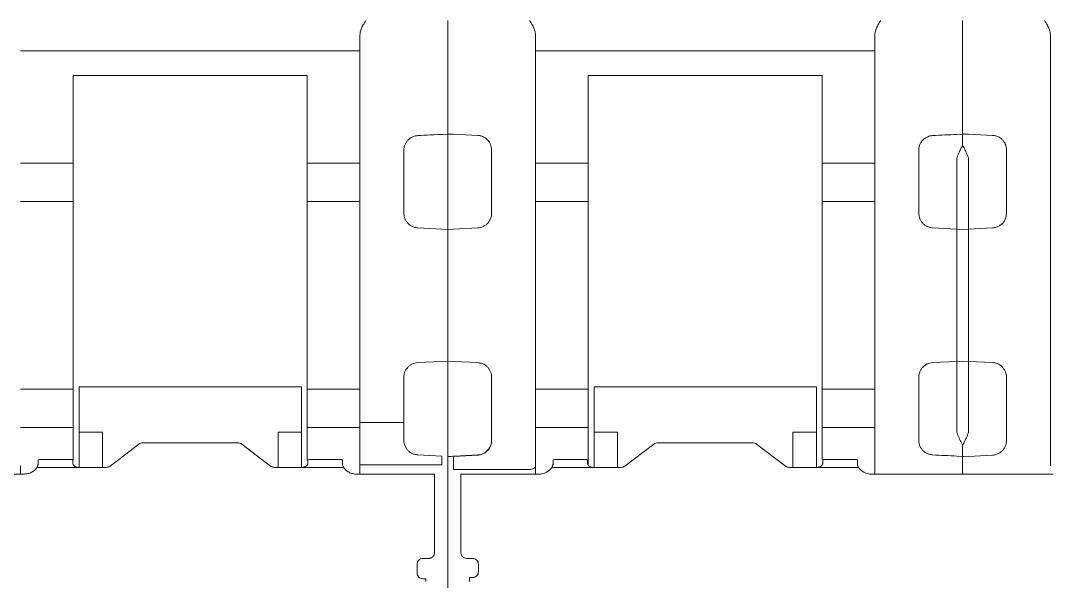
# Model space of a CAD drawing. Header units: millimetres. Extents: x 1359 to 3577, y 1336 to 3557.
# Drawn here: x 1802.67 to 1837.87, y 2945.63 to 2964.79 of the extents above; entities that cross this region are included whole.
import ezdxf

# ---------------------------------------------------------------- set-up
doc = ezdxf.new("R2010")
doc.units = ezdxf.units.MM
doc.layers.add('000-PI-Oprema', color=30, linetype='Continuous', lineweight=5)

msp = doc.modelspace()

# ---------------------------------------------------------------- linework, layer by layer
at = {"layer": '000-PI-Oprema', "color": 0, "lineweight": 0}
for p, q in [((1834.871, 2964.789), (1834.871, 2963.547)), ((1814.271, 2963.758), (1802.671, 2963.758)), ((1820.271, 2963.758), (1831.871, 2963.758)), ((1834.871, 2963.547), (1834.871, 2960.914)), ((1804.471, 2962.088), (1804.471, 2962.912)), ((1812.471, 2962.912), (1804.471, 2962.912)), ((1812.471, 2962.912), (1812.471, 2962.088)), ((1822.071, 2962.912), (1830.071, 2962.912)), ((1804.471, 2962.088), (1804.471, 2959.923)), ((1812.471, 2959.923), (1812.471, 2962.088)), ((1817.317, 2960.913), (1817.289, 2960.914)), ((1817.471, 2960.908), (1817.317, 2960.913)), ((1818.297, 2960.867), (1817.471, 2960.91)), ((1817.471, 2960.908), (1817.471, 2960.91)), ((1818.297, 2960.861), (1818.297, 2960.867)), ((1834.671, 2960.903), (1834.852, 2960.912)), ((1834.917, 2960.913), (1834.889, 2960.914)), ((1835.071, 2960.908), (1834.917, 2960.913)), ((1835.897, 2960.867), (1835.071, 2960.91)), ((1835.897, 2960.867), (1835.897, 2960.861)), ((1817.271, 2957.654), (1817.271, 2960.531)), ((1817.271, 2960.53), (1817.271, 2957.656)), ((1834.671, 2960.094), (1834.671, 2957.667)), ((1835.071, 2957.665), (1835.071, 2960.096)), ((1802.671, 2959.923), (1804.471, 2959.923)), ((1804.471, 2959.923), (1804.471, 2958.612)), ((1812.471, 2958.612), (1812.471, 2959.923)), ((1812.471, 2959.923), (1814.271, 2959.923)), ((1820.271, 2959.923), (1822.071, 2959.923)), ((1831.871, 2959.923), (1830.071, 2959.923)), ((1804.471, 2958.612), (1802.671, 2958.612)), ((1804.471, 2958.612), (1804.471, 2952.2)), ((1812.471, 2952.2), (1812.471, 2958.612)), ((1814.271, 2958.612), (1812.471, 2958.612)), ((1820.271, 2958.612), (1822.071, 2958.612)), ((1830.071, 2958.612), (1831.871, 2958.612)), ((1816.245, 2957.71), (1817.071, 2957.667)), ((1817.071, 2957.667), (1817.271, 2957.656)), ((1817.271, 2957.654), (1817.471, 2957.665)), ((1817.471, 2957.665), (1818.297, 2957.708)), ((1834.671, 2957.667), (1833.845, 2957.71)), ((1834.671, 2957.667), (1834.871, 2957.656)), ((1835.071, 2957.665), (1834.871, 2957.654)), ((1835.897, 2957.708), (1835.071, 2957.665)), ((1817.071, 2953.146), (1816.245, 2953.103)), ((1817.271, 2953.156), (1817.071, 2953.146)), ((1817.471, 2953.148), (1817.271, 2953.158)), ((1817.271, 2952.106), (1817.271, 2953.158)), ((1817.271, 2953.156), (1817.271, 2951.983)), ((1818.297, 2953.104), (1817.471, 2953.148)), ((1833.845, 2953.103), (1834.671, 2953.146)), ((1834.871, 2953.156), (1834.671, 2953.146)), ((1834.671, 2953.146), (1834.671, 2950.718)), ((1834.871, 2953.158), (1835.071, 2953.148)), ((1835.071, 2953.148), (1835.897, 2953.104)), ((1835.071, 2950.716), (1835.071, 2953.148)), ((1804.671, 2950.726), (1804.671, 2952.277)), ((1804.671, 2952.277), (1812.271, 2952.277)), ((1812.271, 2952.277), (1812.271, 2950.726)), ((1812.471, 2952.278), (1812.466, 2952.278)), ((1822.271, 2952.277), (1822.271, 2950.726)), ((1829.871, 2952.277), (1822.271, 2952.277)), ((1829.871, 2950.726), (1829.871, 2952.277)), ((1802.671, 2952.2), (1804.471, 2952.2)), ((1804.471, 2952.2), (1804.471, 2950.89)), ((1812.471, 2950.89), (1812.471, 2952.2)), ((1812.471, 2952.2), (1814.271, 2952.2)), ((1820.271, 2952.2), (1822.071, 2952.2)), ((1831.871, 2952.2), (1830.071, 2952.2)), ((1804.471, 2950.89), (1802.671, 2950.89)), ((1804.471, 2950.89), (1804.471, 2949.786)), ((1812.471, 2949.765), (1812.471, 2950.89)), ((1812.471, 2950.89), (1814.271, 2950.89)), ((1815.771, 2951.056), (1814.271, 2951.056)), ((1822.071, 2950.89), (1820.271, 2950.89)), ((1822.071, 2949.606), (1822.071, 2950.89)), ((1830.071, 2949.799), (1830.071, 2950.89)), ((1830.071, 2950.89), (1831.871, 2950.89)), ((1804.671, 2950.726), (1805.471, 2950.726)), ((1804.671, 2949.524), (1804.671, 2950.726)), ((1805.471, 2950.726), (1805.471, 2949.524)), ((1811.471, 2950.726), (1812.271, 2950.726)), ((1811.471, 2949.524), (1811.471, 2950.726)), ((1812.271, 2950.726), (1812.271, 2949.524)), ((1823.071, 2950.726), (1822.271, 2950.726)), ((1822.271, 2949.524), (1822.271, 2950.726)), ((1823.071, 2949.524), (1823.071, 2950.726)), ((1829.871, 2950.726), (1829.071, 2950.726)), ((1829.071, 2949.524), (1829.071, 2950.726)), ((1829.871, 2950.726), (1829.871, 2949.524)), ((1805.73, 2949.569), (1806.713, 2950.322)), ((1806.854, 2950.367), (1810.088, 2950.367)), ((1810.23, 2950.322), (1811.213, 2949.569)), ((1823.33, 2949.569), (1824.313, 2950.322)), ((1824.454, 2950.367), (1827.688, 2950.367)), ((1827.83, 2950.322), (1828.813, 2949.569)), ((1803.271, 2949.701), (1803.271, 2949.779)), ((1804.254, 2949.797), (1803.471, 2949.797)), ((1804.454, 2949.779), (1804.454, 2949.701)), ((1812.488, 2949.701), (1812.488, 2949.779)), ((1813.472, 2949.797), (1812.688, 2949.797)), ((1813.672, 2949.779), (1813.672, 2949.701)), ((1816.245, 2949.953), (1817.071, 2949.91)), ((1817.289, 2949.898), (1818.297, 2949.951)), ((1817.471, 2949.902), (1817.471, 2949.904)), ((1818.297, 2949.945), (1818.297, 2949.951)), ((1820.871, 2949.701), (1820.871, 2949.779)), ((1821.854, 2949.797), (1821.071, 2949.797)), ((1822.054, 2949.779), (1822.054, 2949.701)), ((1830.088, 2949.779), (1830.088, 2949.701)), ((1831.072, 2949.797), (1830.288, 2949.797)), ((1831.272, 2949.779), (1831.272, 2949.701)), ((1834.852, 2949.9), (1834.671, 2949.91)), ((1834.871, 2949.899), (1834.871, 2949.294)), ((1834.917, 2949.899), (1835.071, 2949.904)), ((1835.071, 2949.902), (1835.897, 2949.945)), ((1835.071, 2949.904), (1835.071, 2949.902)), ((1802.671, 2949.577), (1802.671, 2949.294)), ((1803.229, 2949.524), (1804.654, 2949.524)), ((1805.588, 2949.524), (1804.654, 2949.524)), ((1812.288, 2949.524), (1811.354, 2949.524)), ((1813.713, 2949.524), (1812.288, 2949.524)), ((1814.271, 2949.306), (1814.271, 2949.729)), ((1817.071, 2949.61), (1814.271, 2949.61)), ((1820.071, 2949.454), (1817.471, 2949.454)), ((1820.271, 2949.577), (1820.271, 2949.294)), ((1822.254, 2949.524), (1820.829, 2949.524)), ((1822.254, 2949.524), (1823.188, 2949.524)), ((1828.954, 2949.524), (1829.888, 2949.524)), ((1831.313, 2949.524), (1829.888, 2949.524)), ((1831.871, 2949.306), (1831.871, 2949.729)), ((1796.572, 2949.294), (1802.771, 2949.294)), ((1814.172, 2949.294), (1816.821, 2949.294)), ((1816.821, 2949.294), (1816.821, 2948.682)), ((1817.721, 2948.682), (1817.721, 2949.294)), ((1817.721, 2949.294), (1820.371, 2949.294)), ((1831.772, 2949.294), (1837.971, 2949.294)), ((1816.821, 2946.616), (1816.821, 2948.025)), ((1817.721, 2948.025), (1817.721, 2946.616)), ((1816.621, 2946.417), (1816.421, 2946.417)), ((1818.121, 2946.417), (1817.921, 2946.417)), ((1816.221, 2946.217), (1816.221, 2945.919)), ((1817.271, 2946.023), (1817.271, 2945.856)), ((1817.271, 2945.706), (1817.271, 2946.023)), ((1818.321, 2945.968), (1818.321, 2946.217)), ((1816.421, 2945.719), (1816.521, 2945.719)), ((1816.521, 2945.63), (1816.521, 2945.719)), ((1817.271, 2945.706), (1817.271, 2943.509)), ((1817.271, 2944.432), (1817.271, 2945.706)), ((1818.021, 2945.763), (1818.121, 2945.763)), ((1818.021, 2945.719), (1818.021, 2945.763)), ((1818.021, 2945.719), (1818.021, 2945.63))]:
    msp.add_line(p, q, dxfattribs=at)
at = {"layer": '000-PI-Oprema', "color": 0, "lineweight": 0, "flags": 128}
msp.add_lwpolyline([(1820.271, 2949.577), (1820.267, 2949.553), (1820.256, 2949.53), (1820.238, 2949.509), (1820.213, 2949.49), (1820.182, 2949.475), (1820.148, 2949.464), (1820.11, 2949.457), (1820.071, 2949.454)], dxfattribs=at)
at = {"layer": '000-PI-Oprema', "color": 0, "lineweight": 0}
for points, knots in [([(1814.271, 2964.299), (1814.272, 2964.32), (1814.274, 2964.364), (1814.289, 2964.43), (1814.31, 2964.496), (1814.34, 2964.563), (1814.391, 2964.662), (1814.438, 2964.737), (1814.471, 2964.789)], [0, 0, 0, 0, 0.117336, 0.242611, 0.377617, 0.505972, 0.652001, 1, 1, 1, 1]), ([(1817.271, 2964.789), (1817.271, 2964.757), (1817.271, 2964.693), (1817.271, 2964.597), (1817.271, 2964.502), (1817.271, 2964.375), (1817.271, 2964.219), (1817.271, 2964.042), (1817.271, 2963.882), (1817.271, 2963.745), (1817.271, 2963.63), (1817.271, 2963.575), (1817.271, 2963.547)], [0, 0, 0, 0, 0.061391, 0.122427, 0.18342, 0.24468, 0.372209, 0.500076, 0.627605, 0.755472, 0.877481, 1, 1, 1, 1]), ([(1817.271, 2963.547), (1817.271, 2963.561), (1817.271, 2963.587), (1817.271, 2963.634), (1817.271, 2963.687), (1817.271, 2963.767), (1817.271, 2963.882), (1817.271, 2964.042), (1817.271, 2964.218), (1817.271, 2964.405), (1817.271, 2964.596), (1817.271, 2964.725), (1817.271, 2964.789)], [0, 0, 0, 0, 0.061391, 0.122427, 0.18342, 0.24468, 0.372209, 0.500076, 0.627605, 0.755472, 0.877481, 1, 1, 1, 1]), ([(1820.071, 2964.789), (1820.105, 2964.736), (1820.152, 2964.662), (1820.203, 2964.563), (1820.237, 2964.485), (1820.264, 2964.398), (1820.269, 2964.331), (1820.271, 2964.299)], [0, 0, 0, 0, 0.350015, 0.493309, 0.624855, 0.821183, 1, 1, 1, 1]), ([(1831.871, 2964.299), (1831.872, 2964.32), (1831.874, 2964.364), (1831.889, 2964.43), (1831.91, 2964.496), (1831.94, 2964.563), (1831.991, 2964.662), (1832.038, 2964.737), (1832.071, 2964.789)], [0, 0, 0, 0, 0.117446, 0.242847, 0.378002, 0.506391, 0.652474, 1, 1, 1, 1]), ([(1837.671, 2964.789), (1837.705, 2964.736), (1837.752, 2964.662), (1837.803, 2964.562), (1837.837, 2964.485), (1837.864, 2964.398), (1837.869, 2964.331), (1837.871, 2964.299)], [0, 0, 0, 0, 0.350596, 0.493868, 0.625405, 0.821427, 1, 1, 1, 1]), ([(1814.271, 2964.145), (1814.271, 2964.155), (1814.271, 2964.174), (1814.271, 2964.21), (1814.271, 2964.252), (1814.271, 2964.283), (1814.271, 2964.299)], [0, 0, 0, 0, 0.251193, 0.5, 0.748807, 1, 1, 1, 1]), ([(1831.871, 2964.145), (1831.871, 2964.155), (1831.871, 2964.174), (1831.871, 2964.21), (1831.871, 2964.252), (1831.871, 2964.283), (1831.871, 2964.299)], [0, 0, 0, 0, 0.251193, 0.5, 0.748807, 1, 1, 1, 1]), ([(1837.871, 2964.299), (1837.871, 2964.283), (1837.871, 2964.252), (1837.871, 2964.21), (1837.871, 2964.174), (1837.871, 2964.155), (1837.871, 2964.145)], [0, 0, 0, 0, 0.251193, 0.5, 0.748807, 1, 1, 1, 1]), ([(1814.271, 2961.083), (1814.271, 2961.167), (1814.271, 2961.333), (1814.271, 2961.575), (1814.271, 2961.81), (1814.271, 2962.037), (1814.271, 2962.257), (1814.271, 2962.47), (1814.271, 2962.676), (1814.271, 2962.94), (1814.271, 2963.249), (1814.271, 2963.585), (1814.271, 2963.889), (1814.271, 2964.06), (1814.271, 2964.145)], [0, 0, 0, 0, 0.062754, 0.125301, 0.187708, 0.250043, 0.312375, 0.374772, 0.437302, 0.500033, 0.625237, 0.749935, 0.874674, 1, 1, 1, 1]), ([(1820.271, 2964.145), (1820.271, 2964.105), (1820.271, 2964.024), (1820.271, 2963.893), (1820.271, 2963.753), (1820.271, 2963.606), (1820.271, 2963.45), (1820.271, 2963.285), (1820.271, 2963.113), (1820.271, 2962.872), (1820.271, 2962.553), (1820.271, 2962.142), (1820.271, 2961.705), (1820.271, 2961.392), (1820.271, 2961.235)], [0, 0, 0, 0, 0.062736, 0.125281, 0.187695, 0.250043, 0.312387, 0.374792, 0.437318, 0.500031, 0.625212, 0.749931, 0.874692, 1, 1, 1, 1]), ([(1831.871, 2961.083), (1831.871, 2961.167), (1831.871, 2961.333), (1831.871, 2961.575), (1831.871, 2961.81), (1831.871, 2962.037), (1831.871, 2962.257), (1831.871, 2962.47), (1831.871, 2962.676), (1831.871, 2962.94), (1831.871, 2963.249), (1831.871, 2963.585), (1831.871, 2963.889), (1831.871, 2964.06), (1831.871, 2964.145)], [0, 0, 0, 0, 0.062754, 0.125301, 0.187708, 0.250043, 0.312375, 0.374772, 0.437302, 0.500033, 0.625237, 0.749935, 0.874674, 1, 1, 1, 1]), ([(1837.871, 2964.145), (1837.871, 2964.105), (1837.871, 2964.024), (1837.871, 2963.893), (1837.871, 2963.753), (1837.871, 2963.606), (1837.871, 2963.45), (1837.871, 2963.285), (1837.871, 2963.113), (1837.871, 2962.872), (1837.871, 2962.553), (1837.871, 2962.142), (1837.871, 2961.705), (1837.871, 2961.392), (1837.871, 2961.235)], [0, 0, 0, 0, 0.062736, 0.125281, 0.187695, 0.250043, 0.312387, 0.374792, 0.437318, 0.500031, 0.625212, 0.749931, 0.874692, 1, 1, 1, 1]), ([(1817.271, 2963.547), (1817.271, 2963.511), (1817.271, 2963.437), (1817.271, 2963.317), (1817.271, 2963.191), (1817.271, 2963.057), (1817.271, 2962.915), (1817.271, 2962.766), (1817.271, 2962.61), (1817.271, 2962.392), (1817.271, 2962.104), (1817.271, 2961.731), (1817.271, 2961.336), (1817.271, 2961.054), (1817.271, 2960.912)], [0, 0, 0, 0, 0.062728, 0.125272, 0.18769, 0.250045, 0.312396, 0.374803, 0.437328, 0.500029, 0.625194, 0.749922, 0.874696, 1, 1, 1, 1]), ([(1817.271, 2960.914), (1817.271, 2960.985), (1817.271, 2961.128), (1817.271, 2961.334), (1817.271, 2961.535), (1817.271, 2961.73), (1817.271, 2961.918), (1817.271, 2962.101), (1817.271, 2962.277), (1817.271, 2962.504), (1817.271, 2962.77), (1817.271, 2963.06), (1817.271, 2963.323), (1817.271, 2963.472), (1817.271, 2963.547)], [0, 0, 0, 0, 0.062728, 0.125271, 0.18769, 0.250045, 0.312396, 0.374804, 0.437328, 0.500029, 0.625194, 0.749922, 0.874696, 1, 1, 1, 1]), ([(1822.071, 2962.912), (1822.071, 2962.871), (1822.071, 2962.788), (1822.071, 2962.67), (1822.071, 2962.557), (1822.071, 2962.414), (1822.071, 2962.249), (1822.071, 2962.141), (1822.071, 2962.088)], [0, 0, 0, 0, 0.125424, 0.250193, 0.374902, 0.500146, 0.749703, 1, 1, 1, 1]), ([(1830.071, 2962.088), (1830.071, 2962.114), (1830.071, 2962.166), (1830.071, 2962.254), (1830.071, 2962.348), (1830.071, 2962.483), (1830.071, 2962.667), (1830.071, 2962.83), (1830.071, 2962.912)], [0, 0, 0, 0, 0.125424, 0.250193, 0.374902, 0.500146, 0.749703, 1, 1, 1, 1]), ([(1830.071, 2959.923), (1830.071, 2959.994), (1830.071, 2960.136), (1830.071, 2960.342), (1830.071, 2960.543), (1830.071, 2960.739), (1830.071, 2960.929), (1830.071, 2961.175), (1830.071, 2961.467), (1830.071, 2961.794), (1830.071, 2961.99), (1830.071, 2962.088)], [0, 0, 0, 0, 0.083508, 0.166833, 0.25006, 0.333277, 0.416572, 0.500032, 0.666688, 0.83311, 1, 1, 1, 1]), ([(1814.271, 2959.69), (1814.271, 2959.761), (1814.271, 2959.903), (1814.271, 2960.111), (1814.271, 2960.315), (1814.271, 2960.514), (1814.271, 2960.709), (1814.271, 2960.899), (1814.271, 2961.022), (1814.271, 2961.083)], [0, 0, 0, 0, 0.143512, 0.28637, 0.428834, 0.571166, 0.71363, 0.856488, 1, 1, 1, 1]), ([(1820.271, 2961.235), (1820.271, 2961.171), (1820.271, 2961.044), (1820.271, 2960.845), (1820.271, 2960.643), (1820.271, 2960.435), (1820.271, 2960.223), (1820.271, 2960.006), (1820.271, 2959.784), (1820.271, 2959.633), (1820.271, 2959.558)], [0, 0, 0, 0, 0.12575, 0.250858, 0.375537, 0.5, 0.624463, 0.749142, 0.87425, 1, 1, 1, 1]), ([(1831.871, 2959.69), (1831.871, 2959.761), (1831.871, 2959.903), (1831.871, 2960.111), (1831.871, 2960.315), (1831.871, 2960.514), (1831.871, 2960.709), (1831.871, 2960.899), (1831.871, 2961.022), (1831.871, 2961.083)], [0, 0, 0, 0, 0.143512, 0.28637, 0.428834, 0.571166, 0.71363, 0.856488, 1, 1, 1, 1]), ([(1837.871, 2961.235), (1837.871, 2961.171), (1837.871, 2961.044), (1837.871, 2960.845), (1837.871, 2960.643), (1837.871, 2960.435), (1837.871, 2960.223), (1837.871, 2960.006), (1837.871, 2959.784), (1837.871, 2959.633), (1837.871, 2959.558)], [0, 0, 0, 0, 0.12575, 0.250858, 0.375537, 0.5, 0.624463, 0.749142, 0.87425, 1, 1, 1, 1]), ([(1816.245, 2960.86), (1816.227, 2960.858), (1816.189, 2960.855), (1816.133, 2960.842), (1816.078, 2960.823), (1816.023, 2960.796), (1815.971, 2960.762), (1815.916, 2960.715), (1815.858, 2960.648), (1815.81, 2960.561), (1815.777, 2960.462), (1815.773, 2960.394), (1815.771, 2960.36)], [0, 0, 0, 0, 0.067869, 0.138425, 0.211987, 0.288836, 0.369219, 0.453352, 0.573685, 0.721104, 0.860335, 1, 1, 1, 1]), ([(1818.297, 2960.867), (1818.317, 2960.865), (1818.356, 2960.862), (1818.412, 2960.849), (1818.478, 2960.825), (1818.55, 2960.786), (1818.624, 2960.727), (1818.687, 2960.653), (1818.734, 2960.566), (1818.765, 2960.47), (1818.769, 2960.403), (1818.771, 2960.369)], [0, 0, 0, 0, 0.071618, 0.143308, 0.216363, 0.334035, 0.455285, 0.587191, 0.721903, 0.860899, 1, 1, 1, 1]), ([(1833.371, 2960.36), (1833.372, 2960.383), (1833.374, 2960.428), (1833.388, 2960.494), (1833.414, 2960.568), (1833.457, 2960.646), (1833.519, 2960.72), (1833.593, 2960.779), (1833.674, 2960.822), (1833.758, 2960.851), (1833.816, 2960.857), (1833.845, 2960.86)], [0, 0, 0, 0, 0.093221, 0.185813, 0.279137, 0.41434, 0.546905, 0.668022, 0.785627, 0.893606, 1, 1, 1, 1]), ([(1836.371, 2960.369), (1836.37, 2960.392), (1836.369, 2960.437), (1836.354, 2960.503), (1836.329, 2960.576), (1836.286, 2960.653), (1836.217, 2960.735), (1836.125, 2960.804), (1836.013, 2960.853), (1835.935, 2960.863), (1835.897, 2960.867)], [0, 0, 0, 0, 0.092601, 0.18543, 0.278489, 0.413813, 0.545287, 0.709927, 0.860804, 1, 1, 1, 1]), ([(1815.771, 2960.36), (1815.771, 2960.295), (1815.771, 2960.163), (1815.771, 2959.962), (1815.771, 2959.825), (1815.771, 2959.757)], [0, 0, 0, 0, 0.333419, 0.666581, 1, 1, 1, 1]), ([(1834.671, 2960.094), (1834.684, 2960.126), (1834.711, 2960.195), (1834.757, 2960.301), (1834.811, 2960.417), (1834.85, 2960.491), (1834.871, 2960.53)], [0, 0, 0, 0, 0.193415, 0.424448, 0.693252, 1, 1, 1, 1]), ([(1835.071, 2960.096), (1835.059, 2960.128), (1835.034, 2960.191), (1834.995, 2960.282), (1834.955, 2960.369), (1834.913, 2960.453), (1834.885, 2960.505), (1834.871, 2960.531)], [0, 0, 0, 0, 0.194202, 0.390464, 0.589612, 0.792498, 1, 1, 1, 1]), ([(1814.271, 2951.123), (1814.271, 2951.237), (1814.271, 2951.465), (1814.271, 2951.81), (1814.271, 2952.158), (1814.271, 2952.508), (1814.271, 2952.862), (1814.271, 2953.459), (1814.271, 2954.306), (1814.271, 2955.406), (1814.271, 2956.506), (1814.271, 2957.473), (1814.271, 2958.305), (1814.271, 2959.005), (1814.271, 2959.461), (1814.271, 2959.69)], [0, 0, 0, 0, 0.041431, 0.082793, 0.124119, 0.165441, 0.206793, 0.248207, 0.374079, 0.500012, 0.625883, 0.751817, 0.834548, 0.917188, 1, 1, 1, 1]), ([(1815.771, 2959.757), (1815.771, 2959.655), (1815.771, 2959.452), (1815.771, 2959.145), (1815.771, 2958.835), (1815.771, 2958.523), (1815.771, 2958.314), (1815.771, 2958.209)], [0, 0, 0, 0, 0.200123, 0.400061, 0.599939, 0.799877, 1, 1, 1, 1]), ([(1818.771, 2958.207), (1818.771, 2958.327), (1818.771, 2958.566), (1818.771, 2958.921), (1818.771, 2959.274), (1818.771, 2959.506), (1818.771, 2959.622)], [0, 0, 0, 0, 0.2501, 0.5, 0.7499, 1, 1, 1, 1]), ([(1822.071, 2959.923), (1822.071, 2959.874), (1822.071, 2959.776), (1822.071, 2959.56), (1822.071, 2959.321), (1822.071, 2959.076), (1822.071, 2958.856), (1822.071, 2958.691), (1822.071, 2958.635), (1822.071, 2958.612)], [0, 0, 0, 0, 0.150243, 0.300485, 0.450729, 0.600973, 0.751216, 0.901461, 1, 1, 1, 1]), ([(1830.071, 2959.923), (1830.071, 2959.874), (1830.071, 2959.776), (1830.071, 2959.56), (1830.071, 2959.321), (1830.071, 2959.076), (1830.071, 2958.856), (1830.071, 2958.691), (1830.071, 2958.635), (1830.071, 2958.612)], [0, 0, 0, 0, 0.150243, 0.300485, 0.450729, 0.600973, 0.751216, 0.901461, 1, 1, 1, 1]), ([(1831.871, 2951.123), (1831.871, 2951.237), (1831.871, 2951.465), (1831.871, 2951.81), (1831.871, 2952.158), (1831.871, 2952.508), (1831.871, 2952.862), (1831.871, 2953.459), (1831.871, 2954.306), (1831.871, 2955.406), (1831.871, 2956.506), (1831.871, 2957.473), (1831.871, 2958.305), (1831.871, 2959.005), (1831.871, 2959.461), (1831.871, 2959.69)], [0, 0, 0, 0, 0.041431, 0.082793, 0.124119, 0.165441, 0.206793, 0.248207, 0.374079, 0.500012, 0.625883, 0.751817, 0.834548, 0.917188, 1, 1, 1, 1]), ([(1820.271, 2959.558), (1820.271, 2959.447), (1820.271, 2959.225), (1820.271, 2958.89), (1820.271, 2958.552), (1820.271, 2958.212), (1820.271, 2957.87), (1820.271, 2957.291), (1820.271, 2956.471), (1820.271, 2955.406), (1820.271, 2954.342), (1820.271, 2953.406), (1820.271, 2952.6), (1820.271, 2951.921), (1820.271, 2951.477), (1820.271, 2951.255)], [0, 0, 0, 0, 0.041447, 0.082829, 0.124176, 0.16552, 0.206891, 0.248321, 0.374134, 0.500011, 0.625824, 0.751702, 0.834467, 0.91715, 1, 1, 1, 1]), ([(1837.871, 2959.558), (1837.871, 2959.447), (1837.871, 2959.225), (1837.871, 2958.89), (1837.871, 2958.552), (1837.871, 2958.212), (1837.871, 2957.87), (1837.871, 2957.291), (1837.871, 2956.471), (1837.871, 2955.406), (1837.871, 2954.342), (1837.871, 2953.406), (1837.871, 2952.6), (1837.871, 2951.921), (1837.871, 2951.477), (1837.871, 2951.255)], [0, 0, 0, 0, 0.041447, 0.082829, 0.124176, 0.16552, 0.206891, 0.248321, 0.374134, 0.500011, 0.625824, 0.751702, 0.834467, 0.91715, 1, 1, 1, 1]), ([(1822.071, 2958.612), (1822.071, 2958.529), (1822.071, 2958.362), (1822.071, 2958.107), (1822.071, 2957.85), (1822.071, 2957.59), (1822.071, 2957.327), (1822.071, 2956.88), (1822.071, 2956.24), (1822.071, 2955.406), (1822.071, 2954.573), (1822.071, 2953.844), (1822.071, 2953.222), (1822.071, 2952.703), (1822.071, 2952.368), (1822.071, 2952.2)], [0, 0, 0, 0, 0.041319, 0.082538, 0.123706, 0.164869, 0.206076, 0.247373, 0.373654, 0.500018, 0.626299, 0.752662, 0.835118, 0.917437, 1, 1, 1, 1]), ([(1830.071, 2958.612), (1830.071, 2957.605), (1830.071, 2956.506), (1830.071, 2954.307), (1830.071, 2953.208), (1830.071, 2952.2)], [0, 0, 0, 0, 0.5, 0.5, 1, 1, 1, 1]), ([(1816.245, 2957.71), (1816.224, 2957.712), (1816.182, 2957.715), (1816.121, 2957.731), (1816.053, 2957.757), (1815.98, 2957.799), (1815.908, 2957.862), (1815.849, 2957.936), (1815.805, 2958.021), (1815.776, 2958.113), (1815.773, 2958.177), (1815.771, 2958.209)], [0, 0, 0, 0, 0.082209, 0.16366, 0.245689, 0.369303, 0.493372, 0.618767, 0.744744, 0.872104, 1, 1, 1, 1]), ([(1833.845, 2957.71), (1833.824, 2957.712), (1833.782, 2957.715), (1833.721, 2957.731), (1833.653, 2957.757), (1833.58, 2957.799), (1833.508, 2957.862), (1833.449, 2957.936), (1833.405, 2958.021), (1833.376, 2958.113), (1833.373, 2958.177), (1833.371, 2958.209)], [0, 0, 0, 0, 0.082209, 0.16366, 0.245689, 0.369303, 0.493372, 0.618767, 0.744744, 0.872104, 1, 1, 1, 1]), ([(1818.771, 2958.207), (1818.771, 2958.186), (1818.769, 2958.144), (1818.756, 2958.081), (1818.733, 2958.01), (1818.694, 2957.935), (1818.635, 2957.86), (1818.563, 2957.797), (1818.481, 2957.75), (1818.391, 2957.718), (1818.329, 2957.711), (1818.297, 2957.708)], [0, 0, 0, 0, 0.085507, 0.170147, 0.255273, 0.381189, 0.506725, 0.630753, 0.754527, 0.877113, 1, 1, 1, 1]), ([(1835.897, 2957.708), (1835.918, 2957.71), (1835.959, 2957.714), (1836.02, 2957.729), (1836.078, 2957.751), (1836.134, 2957.781), (1836.186, 2957.817), (1836.245, 2957.872), (1836.307, 2957.953), (1836.36, 2958.07), (1836.367, 2958.16), (1836.371, 2958.207)], [0, 0, 0, 0, 0.080411, 0.161533, 0.243405, 0.326066, 0.409552, 0.493901, 0.642123, 0.810797, 1, 1, 1, 1]), ([(1817.271, 2957.656), (1817.271, 2957.55), (1817.271, 2957.338), (1817.271, 2957.017), (1817.271, 2956.697), (1817.271, 2956.375), (1817.271, 2956.053), (1817.271, 2955.73), (1817.271, 2955.326), (1817.271, 2954.841), (1817.271, 2954.276), (1817.271, 2953.714), (1817.271, 2953.342), (1817.271, 2953.156)], [0, 0, 0, 0, 0.071572, 0.143012, 0.214372, 0.285701, 0.357051, 0.428472, 0.500015, 0.625079, 0.749917, 0.8748, 1, 1, 1, 1]), ([(1817.271, 2953.158), (1817.271, 2953.264), (1817.271, 2953.477), (1817.271, 2953.796), (1817.271, 2954.117), (1817.271, 2954.438), (1817.271, 2954.76), (1817.271, 2955.083), (1817.271, 2955.487), (1817.271, 2955.972), (1817.271, 2956.535), (1817.271, 2957.097), (1817.271, 2957.468), (1817.271, 2957.654)], [0, 0, 0, 0, 0.071572, 0.143012, 0.214372, 0.285701, 0.357051, 0.428472, 0.500015, 0.625079, 0.749917, 0.8748, 1, 1, 1, 1]), ([(1834.671, 2957.667), (1834.671, 2957.56), (1834.671, 2957.346), (1834.671, 2957.024), (1834.671, 2956.702), (1834.671, 2956.379), (1834.671, 2956.055), (1834.671, 2955.731), (1834.671, 2955.325), (1834.671, 2954.838), (1834.671, 2954.272), (1834.671, 2953.707), (1834.671, 2953.333), (1834.671, 2953.146)], [0, 0, 0, 0, 0.071556, 0.142997, 0.214365, 0.285706, 0.357065, 0.428486, 0.500013, 0.625062, 0.749916, 0.874816, 1, 1, 1, 1]), ([(1815.771, 2952.603), (1815.772, 2952.625), (1815.774, 2952.667), (1815.786, 2952.73), (1815.81, 2952.801), (1815.849, 2952.876), (1815.908, 2952.951), (1815.98, 2953.013), (1816.062, 2953.06), (1816.151, 2953.093), (1816.214, 2953.099), (1816.245, 2953.103)], [0, 0, 0, 0, 0.085573, 0.170275, 0.255463, 0.381339, 0.506835, 0.630803, 0.754517, 0.877108, 1, 1, 1, 1]), ([(1818.297, 2953.104), (1818.318, 2953.103), (1818.36, 2953.099), (1818.421, 2953.083), (1818.49, 2953.057), (1818.563, 2953.015), (1818.635, 2952.953), (1818.694, 2952.878), (1818.738, 2952.793), (1818.766, 2952.701), (1818.77, 2952.637), (1818.771, 2952.605)], [0, 0, 0, 0, 0.082205, 0.163652, 0.245679, 0.369354, 0.493482, 0.618917, 0.744935, 0.872201, 1, 1, 1, 1]), ([(1833.371, 2952.603), (1833.372, 2952.625), (1833.374, 2952.667), (1833.386, 2952.73), (1833.41, 2952.801), (1833.449, 2952.876), (1833.508, 2952.951), (1833.58, 2953.013), (1833.662, 2953.06), (1833.751, 2953.093), (1833.814, 2953.099), (1833.845, 2953.103)], [0, 0, 0, 0, 0.085573, 0.170275, 0.255463, 0.381339, 0.506835, 0.630803, 0.754517, 0.877108, 1, 1, 1, 1]), ([(1836.371, 2952.605), (1836.37, 2952.629), (1836.368, 2952.677), (1836.353, 2952.745), (1836.331, 2952.806), (1836.302, 2952.861), (1836.269, 2952.909), (1836.217, 2952.97), (1836.137, 2953.035), (1836.021, 2953.089), (1835.939, 2953.099), (1835.897, 2953.104)], [0, 0, 0, 0, 0.097376, 0.189595, 0.276665, 0.358598, 0.435408, 0.507112, 0.674555, 0.83875, 1, 1, 1, 1]), ([(1815.771, 2952.603), (1815.771, 2952.499), (1815.771, 2952.289), (1815.771, 2951.977), (1815.771, 2951.668), (1815.771, 2951.36), (1815.771, 2951.157), (1815.771, 2951.056)], [0, 0, 0, 0, 0.200123, 0.400061, 0.599939, 0.799877, 1, 1, 1, 1]), ([(1818.771, 2951.19), (1818.771, 2951.306), (1818.771, 2951.539), (1818.771, 2951.892), (1818.771, 2952.247), (1818.771, 2952.486), (1818.771, 2952.605)], [0, 0, 0, 0, 0.2501, 0.5, 0.7499, 1, 1, 1, 1]), ([(1817.271, 2950.281), (1817.271, 2950.281), (1817.271, 2950.608), (1817.271, 2950.991), (1817.271, 2951.48), (1817.271, 2951.834), (1817.271, 2952.063), (1817.271, 2952.092), (1817.271, 2952.106)], [0, 0, 0, 0, 0.008736, 0.206989, 0.405242, 0.603494, 0.801747, 1, 1, 1, 1]), ([(1817.271, 2952.006), (1817.271, 2951.992), (1817.271, 2951.964), (1817.271, 2951.742), (1817.271, 2951.394), (1817.271, 2950.937), (1817.271, 2950.554), (1817.271, 2950.283)], [0, 0, 0, 0, 0.201961, 0.403921, 0.605881, 0.807842, 1, 1, 1, 1]), ([(1822.071, 2952.2), (1822.071, 2952.178), (1822.071, 2952.122), (1822.071, 2951.957), (1822.071, 2951.737), (1822.071, 2951.492), (1822.071, 2951.252), (1822.071, 2951.036), (1822.071, 2950.939), (1822.071, 2950.89)], [0, 0, 0, 0, 0.098539, 0.248784, 0.399027, 0.54927, 0.699515, 0.849757, 1, 1, 1, 1]), ([(1830.071, 2952.2), (1830.071, 2952.178), (1830.071, 2952.122), (1830.071, 2951.957), (1830.071, 2951.737), (1830.071, 2951.492), (1830.071, 2951.252), (1830.071, 2951.036), (1830.071, 2950.939), (1830.071, 2950.89)], [0, 0, 0, 0, 0.098539, 0.248784, 0.399027, 0.54927, 0.699515, 0.849757, 1, 1, 1, 1]), ([(1818.771, 2950.443), (1818.771, 2950.504), (1818.771, 2950.625), (1818.771, 2950.811), (1818.771, 2950.999), (1818.771, 2951.126), (1818.771, 2951.19)], [0, 0, 0, 0, 0.25014, 0.5, 0.74986, 1, 1, 1, 1]), ([(1820.271, 2951.255), (1820.271, 2951.179), (1820.271, 2951.028), (1820.271, 2950.807), (1820.271, 2950.59), (1820.271, 2950.378), (1820.271, 2950.17), (1820.271, 2949.967), (1820.271, 2949.769), (1820.271, 2949.641), (1820.271, 2949.577)], [0, 0, 0, 0, 0.12575, 0.250858, 0.375537, 0.5, 0.624463, 0.749142, 0.87425, 1, 1, 1, 1]), ([(1837.871, 2951.255), (1837.871, 2951.179), (1837.871, 2951.028), (1837.871, 2950.807), (1837.871, 2950.59), (1837.871, 2950.378), (1837.871, 2950.17), (1837.871, 2949.967), (1837.871, 2949.769), (1837.871, 2949.641), (1837.871, 2949.577)], [0, 0, 0, 0, 0.12575, 0.250858, 0.375537, 0.5, 0.624463, 0.749142, 0.87425, 1, 1, 1, 1]), ([(1814.271, 2949.729), (1814.271, 2949.791), (1814.271, 2949.913), (1814.271, 2950.103), (1814.271, 2950.298), (1814.271, 2950.497), (1814.271, 2950.701), (1814.271, 2950.909), (1814.271, 2951.052), (1814.271, 2951.123)], [0, 0, 0, 0, 0.143512, 0.28637, 0.428834, 0.571166, 0.71363, 0.856488, 1, 1, 1, 1]), ([(1815.771, 2951.056), (1815.771, 2950.987), (1815.771, 2950.851), (1815.771, 2950.649), (1815.771, 2950.518), (1815.771, 2950.452)], [0, 0, 0, 0, 0.333419, 0.666581, 1, 1, 1, 1]), ([(1831.871, 2949.729), (1831.871, 2949.791), (1831.871, 2949.913), (1831.871, 2950.103), (1831.871, 2950.298), (1831.871, 2950.497), (1831.871, 2950.701), (1831.871, 2950.909), (1831.871, 2951.052), (1831.871, 2951.123)], [0, 0, 0, 0, 0.143512, 0.28637, 0.428834, 0.571166, 0.71363, 0.856488, 1, 1, 1, 1]), ([(1834.671, 2950.718), (1834.684, 2950.687), (1834.709, 2950.623), (1834.748, 2950.532), (1834.788, 2950.445), (1834.829, 2950.361), (1834.857, 2950.309), (1834.871, 2950.283)], [0, 0, 0, 0, 0.1942, 0.390457, 0.5896, 0.792488, 1, 1, 1, 1]), ([(1835.071, 2950.716), (1835.059, 2950.685), (1835.031, 2950.616), (1834.985, 2950.51), (1834.931, 2950.394), (1834.892, 2950.32), (1834.871, 2950.281)], [0, 0, 0, 0, 0.193384, 0.424408, 0.693222, 1, 1, 1, 1]), ([(1816.245, 2949.953), (1816.226, 2949.955), (1816.187, 2949.958), (1816.131, 2949.971), (1816.065, 2949.995), (1815.993, 2950.033), (1815.919, 2950.093), (1815.856, 2950.167), (1815.809, 2950.254), (1815.777, 2950.351), (1815.773, 2950.418), (1815.771, 2950.452)], [0, 0, 0, 0, 0.070997, 0.142096, 0.214572, 0.332081, 0.453288, 0.585757, 0.721078, 0.860541, 1, 1, 1, 1]), ([(1818.297, 2949.951), (1818.339, 2949.953), (1818.385, 2949.961), (1818.485, 2949.995), (1818.538, 2950.022), (1818.638, 2950.104), (1818.684, 2950.159), (1818.752, 2950.293), (1818.771, 2950.371), (1818.771, 2950.45)], [0, 0, 0, 0, 0.25, 0.25, 0.5, 0.5, 0.75, 0.75, 1, 1, 1, 1]), ([(1818.297, 2949.945), (1818.316, 2949.947), (1818.354, 2949.95), (1818.41, 2949.963), (1818.466, 2949.983), (1818.52, 2950.009), (1818.573, 2950.044), (1818.63, 2950.093), (1818.693, 2950.167), (1818.74, 2950.26), (1818.767, 2950.357), (1818.77, 2950.414), (1818.771, 2950.443)], [0, 0, 0, 0, 0.068374, 0.139377, 0.213319, 0.290477, 0.371094, 0.455382, 0.587277, 0.761474, 0.880592, 1, 1, 1, 1]), ([(1833.845, 2949.953), (1833.826, 2949.955), (1833.787, 2949.958), (1833.731, 2949.971), (1833.665, 2949.995), (1833.593, 2950.033), (1833.519, 2950.093), (1833.456, 2950.167), (1833.409, 2950.254), (1833.377, 2950.351), (1833.373, 2950.418), (1833.371, 2950.452)], [0, 0, 0, 0, 0.070996, 0.142095, 0.214573, 0.332083, 0.453298, 0.585758, 0.72107, 0.860537, 1, 1, 1, 1]), ([(1835.897, 2949.945), (1835.916, 2949.947), (1835.954, 2949.95), (1836.01, 2949.963), (1836.066, 2949.983), (1836.12, 2950.009), (1836.173, 2950.044), (1836.23, 2950.093), (1836.293, 2950.167), (1836.34, 2950.26), (1836.367, 2950.357), (1836.37, 2950.414), (1836.371, 2950.443)], [0, 0, 0, 0, 0.068374, 0.139376, 0.213318, 0.290476, 0.371092, 0.45538, 0.587276, 0.76147, 0.88059, 1, 1, 1, 1]), ([(1803.271, 2949.779), (1803.271, 2949.784), (1803.293, 2949.789), (1803.367, 2949.795), (1803.419, 2949.797), (1803.471, 2949.797)], [0, 0, 0, 0, 0.5, 0.5, 1, 1, 1, 1]), ([(1804.454, 2949.779), (1804.454, 2949.781), (1804.452, 2949.783), (1804.44, 2949.786), (1804.422, 2949.789), (1804.389, 2949.793), (1804.333, 2949.796), (1804.281, 2949.797), (1804.254, 2949.797)], [0, 0, 0, 0, 0.128148, 0.251094, 0.373747, 0.501054, 0.748354, 1, 1, 1, 1]), ([(1812.488, 2949.779), (1812.488, 2949.784), (1812.51, 2949.789), (1812.584, 2949.795), (1812.636, 2949.797), (1812.688, 2949.797)], [0, 0, 0, 0, 0.5, 0.5, 1, 1, 1, 1]), ([(1813.672, 2949.779), (1813.671, 2949.781), (1813.669, 2949.783), (1813.658, 2949.786), (1813.639, 2949.789), (1813.606, 2949.793), (1813.551, 2949.796), (1813.498, 2949.797), (1813.472, 2949.797)], [0, 0, 0, 0, 0.128148, 0.251094, 0.373747, 0.501054, 0.748354, 1, 1, 1, 1]), ([(1817.271, 2949.901), (1817.271, 2949.829), (1817.271, 2949.687), (1817.271, 2949.48), (1817.271, 2949.279), (1817.271, 2949.084), (1817.271, 2948.895), (1817.271, 2948.713), (1817.271, 2948.536), (1817.271, 2948.31), (1817.271, 2948.043), (1817.271, 2947.753), (1817.271, 2947.49), (1817.271, 2947.34), (1817.271, 2947.265)], [0, 0, 0, 0, 0.062728, 0.125272, 0.18769, 0.250045, 0.312396, 0.374803, 0.437328, 0.500029, 0.625194, 0.749922, 0.874696, 1, 1, 1, 1]), ([(1817.271, 2947.265), (1817.271, 2947.302), (1817.271, 2947.375), (1817.271, 2947.495), (1817.271, 2947.622), (1817.271, 2947.756), (1817.271, 2947.897), (1817.271, 2948.046), (1817.271, 2948.202), (1817.271, 2948.42), (1817.271, 2948.708), (1817.271, 2949.08), (1817.271, 2949.475), (1817.271, 2949.757), (1817.271, 2949.899)], [0, 0, 0, 0, 0.062728, 0.125271, 0.18769, 0.250045, 0.312396, 0.374804, 0.437328, 0.500029, 0.625194, 0.749922, 0.874696, 1, 1, 1, 1]), ([(1817.471, 2949.904), (1817.445, 2949.903), (1817.392, 2949.902), (1817.342, 2949.9), (1817.317, 2949.899)], [0, 0, 0, 0, 0.508632, 1, 1, 1, 1]), ([(1820.871, 2949.779), (1820.871, 2949.784), (1820.893, 2949.789), (1820.967, 2949.795), (1821.019, 2949.797), (1821.071, 2949.797)], [0, 0, 0, 0, 0.5, 0.5, 1, 1, 1, 1]), ([(1822.054, 2949.779), (1822.054, 2949.781), (1822.052, 2949.783), (1822.04, 2949.786), (1822.022, 2949.789), (1821.989, 2949.793), (1821.933, 2949.796), (1821.881, 2949.797), (1821.854, 2949.797)], [0, 0, 0, 0, 0.128148, 0.251094, 0.373747, 0.501054, 0.748354, 1, 1, 1, 1]), ([(1830.288, 2949.797), (1830.275, 2949.797), (1830.249, 2949.797), (1830.211, 2949.796), (1830.176, 2949.794), (1830.136, 2949.791), (1830.096, 2949.786), (1830.091, 2949.782), (1830.088, 2949.779)], [0, 0, 0, 0, 0.128148, 0.251094, 0.373747, 0.501054, 0.748354, 1, 1, 1, 1]), ([(1831.272, 2949.779), (1831.271, 2949.781), (1831.269, 2949.783), (1831.258, 2949.786), (1831.239, 2949.789), (1831.206, 2949.793), (1831.151, 2949.796), (1831.098, 2949.797), (1831.072, 2949.797)], [0, 0, 0, 0, 0.128148, 0.251094, 0.373747, 0.501054, 0.748354, 1, 1, 1, 1]), ([(1803.229, 2949.524), (1803.218, 2949.507), (1803.197, 2949.474), (1803.154, 2949.429), (1803.104, 2949.39), (1803.027, 2949.345), (1802.916, 2949.303), (1802.82, 2949.298), (1802.771, 2949.294)], [0, 0, 0, 0, 0.126929, 0.250928, 0.374602, 0.500576, 0.748126, 1, 1, 1, 1]), ([(1803.271, 2949.651), (1803.271, 2949.642), (1803.27, 2949.625), (1803.261, 2949.594), (1803.249, 2949.561), (1803.236, 2949.536), (1803.229, 2949.524)], [0, 0, 0, 0, 0.256458, 0.506841, 0.753776, 1, 1, 1, 1]), ([(1804.654, 2949.524), (1804.641, 2949.525), (1804.614, 2949.526), (1804.575, 2949.535), (1804.541, 2949.549), (1804.501, 2949.574), (1804.462, 2949.611), (1804.457, 2949.637), (1804.454, 2949.651)], [0, 0, 0, 0, 0.128818, 0.251822, 0.37424, 0.501366, 0.746636, 1, 1, 1, 1]), ([(1805.73, 2949.569), (1805.72, 2949.562), (1805.7, 2949.549), (1805.666, 2949.535), (1805.628, 2949.526), (1805.602, 2949.525), (1805.588, 2949.524)], [0, 0, 0, 0, 0.25487, 0.5, 0.74513, 1, 1, 1, 1]), ([(1811.354, 2949.524), (1811.341, 2949.525), (1811.315, 2949.526), (1811.277, 2949.535), (1811.242, 2949.549), (1811.223, 2949.562), (1811.213, 2949.569)], [0, 0, 0, 0, 0.25487, 0.5, 0.74513, 1, 1, 1, 1]), ([(1812.488, 2949.651), (1812.488, 2949.644), (1812.486, 2949.632), (1812.475, 2949.61), (1812.457, 2949.588), (1812.424, 2949.561), (1812.369, 2949.531), (1812.315, 2949.527), (1812.288, 2949.524)], [0, 0, 0, 0, 0.130698, 0.254597, 0.376443, 0.501216, 0.749391, 1, 1, 1, 1]), ([(1813.713, 2949.524), (1813.707, 2949.536), (1813.694, 2949.561), (1813.681, 2949.594), (1813.673, 2949.625), (1813.672, 2949.642), (1813.672, 2949.651)], [0, 0, 0, 0, 0.246224, 0.493159, 0.743542, 1, 1, 1, 1]), ([(1814.172, 2949.294), (1814.147, 2949.295), (1814.099, 2949.297), (1814.028, 2949.309), (1813.96, 2949.329), (1813.876, 2949.365), (1813.782, 2949.426), (1813.736, 2949.491), (1813.713, 2949.524)], [0, 0, 0, 0, 0.126929, 0.250928, 0.374602, 0.500576, 0.748126, 1, 1, 1, 1]), ([(1820.371, 2949.294), (1820.468, 2949.294), (1820.564, 2949.317), (1820.726, 2949.398), (1820.791, 2949.456), (1820.829, 2949.524)], [0, 0, 0, 0, 0.5, 0.5, 1, 1, 1, 1]), ([(1820.871, 2949.651), (1820.871, 2949.642), (1820.87, 2949.625), (1820.861, 2949.594), (1820.849, 2949.561), (1820.836, 2949.536), (1820.829, 2949.524)], [0, 0, 0, 0, 0.256458, 0.506841, 0.753776, 1, 1, 1, 1]), ([(1820.871, 2949.651), (1820.871, 2949.659), (1820.871, 2949.676), (1820.871, 2949.693), (1820.871, 2949.698), (1820.871, 2949.701)], [0, 0, 0, 0, 0.334189, 0.665811, 1, 1, 1, 1]), ([(1822.054, 2949.651), (1822.055, 2949.645), (1822.056, 2949.633), (1822.067, 2949.611), (1822.084, 2949.589), (1822.114, 2949.565), (1822.168, 2949.533), (1822.221, 2949.528), (1822.254, 2949.524)], [0, 0, 0, 0, 0.121269, 0.244591, 0.370821, 0.500756, 0.692101, 1, 1, 1, 1]), ([(1829.888, 2949.524), (1829.903, 2949.525), (1829.93, 2949.526), (1829.967, 2949.535), (1829.995, 2949.547), (1830.016, 2949.558), (1830.047, 2949.578), (1830.081, 2949.612), (1830.086, 2949.638), (1830.088, 2949.651)], [0, 0, 0, 0, 0.138294, 0.257669, 0.358107, 0.439606, 0.502183, 0.756685, 1, 1, 1, 1]), ([(1831.272, 2949.701), (1831.272, 2949.698), (1831.272, 2949.693), (1831.272, 2949.676), (1831.272, 2949.659), (1831.272, 2949.651)], [0, 0, 0, 0, 0.334189, 0.665811, 1, 1, 1, 1]), ([(1831.313, 2949.524), (1831.307, 2949.536), (1831.294, 2949.561), (1831.281, 2949.594), (1831.273, 2949.625), (1831.272, 2949.642), (1831.272, 2949.651)], [0, 0, 0, 0, 0.246224, 0.493159, 0.743542, 1, 1, 1, 1]), ([(1831.313, 2949.524), (1831.352, 2949.456), (1831.417, 2949.398), (1831.579, 2949.317), (1831.675, 2949.294), (1831.772, 2949.294)], [0, 0, 0, 0, 0.5, 0.5, 1, 1, 1, 1]), ([(1817.271, 2947.265), (1817.271, 2947.252), (1817.271, 2947.225), (1817.271, 2947.178), (1817.271, 2947.125), (1817.271, 2947.045), (1817.271, 2946.93), (1817.271, 2946.77), (1817.271, 2946.594), (1817.271, 2946.408), (1817.271, 2946.216), (1817.271, 2946.088), (1817.271, 2946.023)], [0, 0, 0, 0, 0.061391, 0.122427, 0.18342, 0.24468, 0.372209, 0.500076, 0.627605, 0.755472, 0.877481, 1, 1, 1, 1]), ([(1817.271, 2946.023), (1817.271, 2946.056), (1817.271, 2946.12), (1817.271, 2946.216), (1817.271, 2946.311), (1817.271, 2946.438), (1817.271, 2946.594), (1817.271, 2946.77), (1817.271, 2946.93), (1817.271, 2947.067), (1817.271, 2947.182), (1817.271, 2947.237), (1817.271, 2947.265)], [0, 0, 0, 0, 0.061391, 0.122427, 0.18342, 0.24468, 0.372209, 0.500076, 0.627605, 0.755472, 0.877481, 1, 1, 1, 1]), ([(1816.621, 2946.417), (1816.635, 2946.417), (1816.661, 2946.419), (1816.699, 2946.43), (1816.733, 2946.449), (1816.773, 2946.482), (1816.813, 2946.537), (1816.819, 2946.589), (1816.821, 2946.616)], [0, 0, 0, 0, 0.128148, 0.251094, 0.373747, 0.501054, 0.748354, 1, 1, 1, 1]), ([(1817.721, 2946.616), (1817.722, 2946.603), (1817.724, 2946.576), (1817.735, 2946.539), (1817.754, 2946.504), (1817.787, 2946.465), (1817.842, 2946.425), (1817.895, 2946.419), (1817.921, 2946.417)], [0, 0, 0, 0, 0.128148, 0.251094, 0.373747, 0.501054, 0.748354, 1, 1, 1, 1]), ([(1816.421, 2946.417), (1816.369, 2946.417), (1816.317, 2946.395), (1816.243, 2946.321), (1816.221, 2946.27), (1816.221, 2946.217)], [0, 0, 0, 0, 0.5, 0.5, 1, 1, 1, 1]), ([(1818.321, 2946.217), (1818.321, 2946.27), (1818.3, 2946.321), (1818.226, 2946.395), (1818.174, 2946.417), (1818.121, 2946.417)], [0, 0, 0, 0, 0.5, 0.5, 1, 1, 1, 1]), ([(1816.221, 2945.919), (1816.221, 2945.866), (1816.243, 2945.815), (1816.317, 2945.741), (1816.369, 2945.719), (1816.421, 2945.719)], [0, 0, 0, 0, 0.5, 0.5, 1, 1, 1, 1]), ([(1818.121, 2945.763), (1818.135, 2945.764), (1818.161, 2945.765), (1818.199, 2945.777), (1818.233, 2945.795), (1818.273, 2945.828), (1818.313, 2945.883), (1818.319, 2945.936), (1818.321, 2945.968)], [0, 0, 0, 0, 0.128148, 0.251094, 0.373747, 0.501054, 0.748354, 1, 1, 1, 1]), ([(1817.271, 2945.856), (1817.271, 2945.843), (1817.271, 2945.817), (1817.271, 2945.78), (1817.271, 2945.744), (1817.271, 2945.712), (1817.271, 2945.708), (1817.271, 2945.706)], [0, 0, 0, 0, 0.169382, 0.332374, 0.500748, 0.7482, 1, 1, 1, 1])]:
    msp.add_open_spline(points, degree=3, knots=knots, dxfattribs=at)
for points in [[(1820.271, 2964.145), (1820.271, 2964.181), (1820.271, 2964.234), (1820.271, 2964.299)], [(1822.071, 2959.923), (1822.071, 2960.778), (1822.071, 2961.518), (1822.071, 2962.088)], [(1816.245, 2960.86), (1816.52, 2960.874), (1816.796, 2960.888), (1817.271, 2960.912)], [(1817.289, 2960.914), (1817.283, 2960.914), (1817.277, 2960.914), (1817.271, 2960.914)], [(1817.271, 2960.914), (1817.271, 2960.898), (1817.271, 2960.762), (1817.271, 2960.531)], [(1817.271, 2960.53), (1817.271, 2960.76), (1817.271, 2960.897), (1817.271, 2960.912)], [(1833.845, 2960.86), (1834.12, 2960.874), (1834.396, 2960.888), (1834.671, 2960.903)], [(1834.852, 2960.912), (1834.858, 2960.912), (1834.865, 2960.912), (1834.871, 2960.912)], [(1834.871, 2960.914), (1834.877, 2960.914), (1834.883, 2960.914), (1834.889, 2960.914)], [(1834.871, 2960.53), (1834.871, 2960.76), (1834.871, 2960.897), (1834.871, 2960.912)], [(1818.771, 2960.369), (1818.771, 2960.128), (1818.771, 2959.878), (1818.771, 2959.622)], [(1833.371, 2959.757), (1833.371, 2959.963), (1833.371, 2960.164), (1833.371, 2960.36)], [(1836.371, 2960.369), (1836.371, 2960.128), (1836.371, 2959.878), (1836.371, 2959.622)], [(1833.371, 2958.209), (1833.371, 2958.734), (1833.371, 2959.251), (1833.371, 2959.757)], [(1836.371, 2959.622), (1836.371, 2959.159), (1836.371, 2958.686), (1836.371, 2958.207)], [(1835.071, 2957.665), (1835.071, 2956.174), (1835.071, 2954.638), (1835.071, 2953.148)], [(1833.371, 2951.056), (1833.371, 2951.562), (1833.371, 2952.079), (1833.371, 2952.603)], [(1836.371, 2952.605), (1836.371, 2952.126), (1836.371, 2951.654), (1836.371, 2951.19)], [(1836.371, 2951.19), (1836.371, 2950.934), (1836.371, 2950.685), (1836.371, 2950.443)], [(1833.371, 2950.452), (1833.371, 2950.648), (1833.371, 2950.85), (1833.371, 2951.056)], [(1806.713, 2950.322), (1806.75, 2950.35), (1806.802, 2950.367), (1806.854, 2950.367)], [(1810.088, 2950.367), (1810.141, 2950.367), (1810.193, 2950.35), (1810.23, 2950.322)], [(1817.271, 2949.901), (1817.271, 2949.916), (1817.271, 2950.052), (1817.271, 2950.283)], [(1817.271, 2950.281), (1817.271, 2950.051), (1817.271, 2949.914), (1817.271, 2949.899)], [(1824.313, 2950.322), (1824.35, 2950.35), (1824.402, 2950.367), (1824.454, 2950.367)], [(1827.688, 2950.367), (1827.741, 2950.367), (1827.793, 2950.35), (1827.83, 2950.322)], [(1834.871, 2949.901), (1834.871, 2949.916), (1834.871, 2950.052), (1834.871, 2950.283)], [(1817.071, 2949.61), (1817.071, 2949.707), (1817.071, 2949.807), (1817.071, 2949.91)], [(1817.271, 2949.899), (1817.277, 2949.898), (1817.283, 2949.898), (1817.289, 2949.898)], [(1817.317, 2949.899), (1817.307, 2949.899), (1817.298, 2949.898), (1817.289, 2949.898)], [(1818.297, 2949.945), (1818.022, 2949.931), (1817.747, 2949.917), (1817.471, 2949.902)], [(1817.471, 2949.902), (1817.471, 2949.748), (1817.471, 2949.599), (1817.471, 2949.454)], [(1834.671, 2949.91), (1834.396, 2949.924), (1834.12, 2949.938), (1833.845, 2949.953)], [(1834.871, 2949.901), (1834.865, 2949.9), (1834.858, 2949.9), (1834.852, 2949.9)], [(1834.889, 2949.898), (1834.883, 2949.898), (1834.877, 2949.899), (1834.871, 2949.899)], [(1834.917, 2949.899), (1834.907, 2949.899), (1834.898, 2949.898), (1834.889, 2949.898)], [(1803.271, 2949.701), (1803.271, 2949.696), (1803.271, 2949.678), (1803.271, 2949.651)], [(1804.454, 2949.651), (1804.454, 2949.678), (1804.454, 2949.696), (1804.454, 2949.701)], [(1812.488, 2949.701), (1812.488, 2949.696), (1812.488, 2949.678), (1812.488, 2949.651)], [(1813.672, 2949.651), (1813.672, 2949.678), (1813.672, 2949.696), (1813.672, 2949.701)], [(1822.054, 2949.651), (1822.054, 2949.678), (1822.054, 2949.696), (1822.054, 2949.701)], [(1823.188, 2949.524), (1823.241, 2949.524), (1823.293, 2949.541), (1823.33, 2949.569)], [(1828.813, 2949.569), (1828.85, 2949.541), (1828.902, 2949.524), (1828.954, 2949.524)], [(1830.088, 2949.701), (1830.088, 2949.696), (1830.088, 2949.678), (1830.088, 2949.651)], [(1816.821, 2948.025), (1816.821, 2948.259), (1816.821, 2948.501), (1816.821, 2948.682)], [(1817.721, 2948.682), (1817.721, 2948.501), (1817.721, 2948.259), (1817.721, 2948.025)]]:
    msp.add_open_spline(points, degree=3, dxfattribs=at)

doc.saveas('drawing.dxf')
